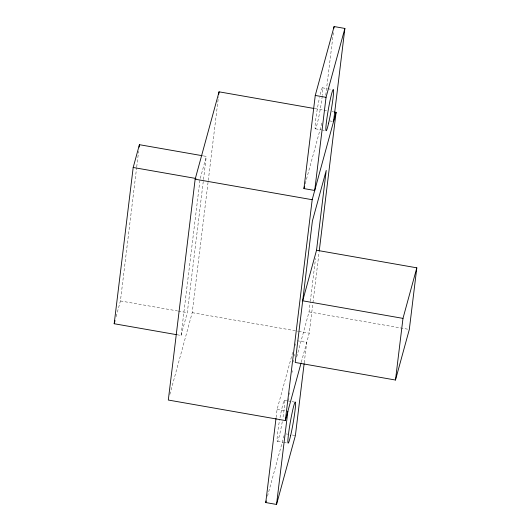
<?xml version="1.0" encoding="UTF-8"?>
<svg xmlns="http://www.w3.org/2000/svg" width="531" height="531" viewBox="0 0 531 531"><rect width="100%" height="100%" fill="white"/><g stroke="black" fill="none" stroke-linecap="round" stroke-linejoin="round"><path stroke-width="0.4" stroke-dasharray="2.65 1.99" d="M116.123 316.662L120.424 300.944L136.62 167.716M136.719 166.893L138.624 151.269M176.989 334.742L181.064 335.459L200.061 179.206L206.3 156.413L203.034 155.835M181.064 335.459L187.297 312.666L206.3 156.413M169.827 394.48L192.209 312.666L218.46 96.748M276.093 417.592L277.082 409.428L292.681 352.405M288.685 400.168L288.877 398.535M289.375 394.447L289.574 392.814M292.057 372.39L292.256 370.757M293.351 361.77L293.55 360.137M294.048 356.049L294.247 354.416M295.336 345.429L295.535 343.796M325.762 95.175L333.415 32.272M296.71 356.925L309.029 311.896L310.23 302.033M310.33 301.21L315.527 258.464M304.23 362.839L306.712 342.415L297.473 340.796M301.296 362.215L309.241 333.176L312.832 303.619M312.932 302.803L319.124 251.9M305.232 183.832L321.919 122.853M267.491 496.226L284.178 435.247M322.35 87.788L326.97 88.597M327.74 88.73L331.59 89.407M314.963 108.629L323.087 110.056M323.903 110.202L327.149 110.767M332.028 111.623L333.654 111.908M329.711 120.902L332.791 121.44M315.514 128.814L320.903 129.756M321.673 129.889L324.753 130.434M309.029 311.896L408.498 329.326M192.209 312.666L297.864 331.185M298.674 331.324L309.241 333.176M120.424 300.944L177.513 310.947M178.33 311.093L187.297 312.666M284.357 400.301L286.667 400.706M287.437 400.839L294.366 402.053M277.082 409.428L285.552 410.908M286.149 433.933L287.689 434.205M292.309 435.015L295.389 435.553M277.521 441.321L282.91 442.27M283.68 442.403L286.76 442.94M280.016 417.618A20.941 1.474 -80.1 0 1 284.57 400.188A20.941 1.474 -80.1 0 1 282.804 418.614M282.273 421.7A20.941 1.474 -80.1 0 1 277.255 441.4A20.941 1.474 -80.1 0 1 279.737 419.145M320.22 94.531A20.941 1.474 -80.1 0 1 322.357 95.295M322.257 96.144A20.941 1.474 -80.1 0 1 317.359 123.238A20.941 1.474 -80.1 0 1 315.195 124.354A20.941 1.474 -80.1 0 1 319.529 97.551"/><path stroke-width="0.8" d="M176.173 334.603L114.185 323.737L133.188 167.484L139.421 144.691L202.218 155.696M139.122 147.153L139.421 144.691M314.146 108.49L219.057 91.823L195.156 179.199L168.307 400.042L285.339 420.552L301.077 363.005M218.759 94.286L219.057 91.823M304.13 363.655L295.389 435.553L276.538 504.45L265.759 502.558L275.994 418.408M344.885 28.442L326.041 97.339L314.717 190.47L303.938 188.585L315.261 95.447L334.105 26.55L344.885 28.442L333.561 121.572M285.339 420.552L312.188 199.716L336.09 112.333L334.464 112.048M333.906 28.183L334.105 26.55M276.538 504.45L287.862 411.313M316.529 250.247L326.233 170.431L312.401 220.996L295.196 362.461L395.482 380.03L409.315 329.472L416.815 267.823L316.529 250.247L302.697 300.805L402.983 318.381L416.815 267.823M319.224 251.077L336.09 112.333M395.482 380.03L402.983 318.381M114.185 323.737L115.048 320.598M303.938 188.585L304.588 186.208M265.759 502.558L266.197 500.979M315.261 95.447L326.041 97.339M133.188 167.484L195.985 178.489M195.156 179.199L312.188 199.716M328.616 123.146A20.941 1.474 -80.1 0 0 333.495 89.805A20.941 1.474 -80.1 0 0 327.023 117.616A20.941 1.474 -80.1 0 0 328.616 123.146M290.616 435.652A20.941 1.474 -80.1 0 0 295.501 402.319A20.941 1.474 -80.1 0 0 289.03 430.13A20.941 1.474 -80.1 0 0 290.616 435.652"/></g></svg>
